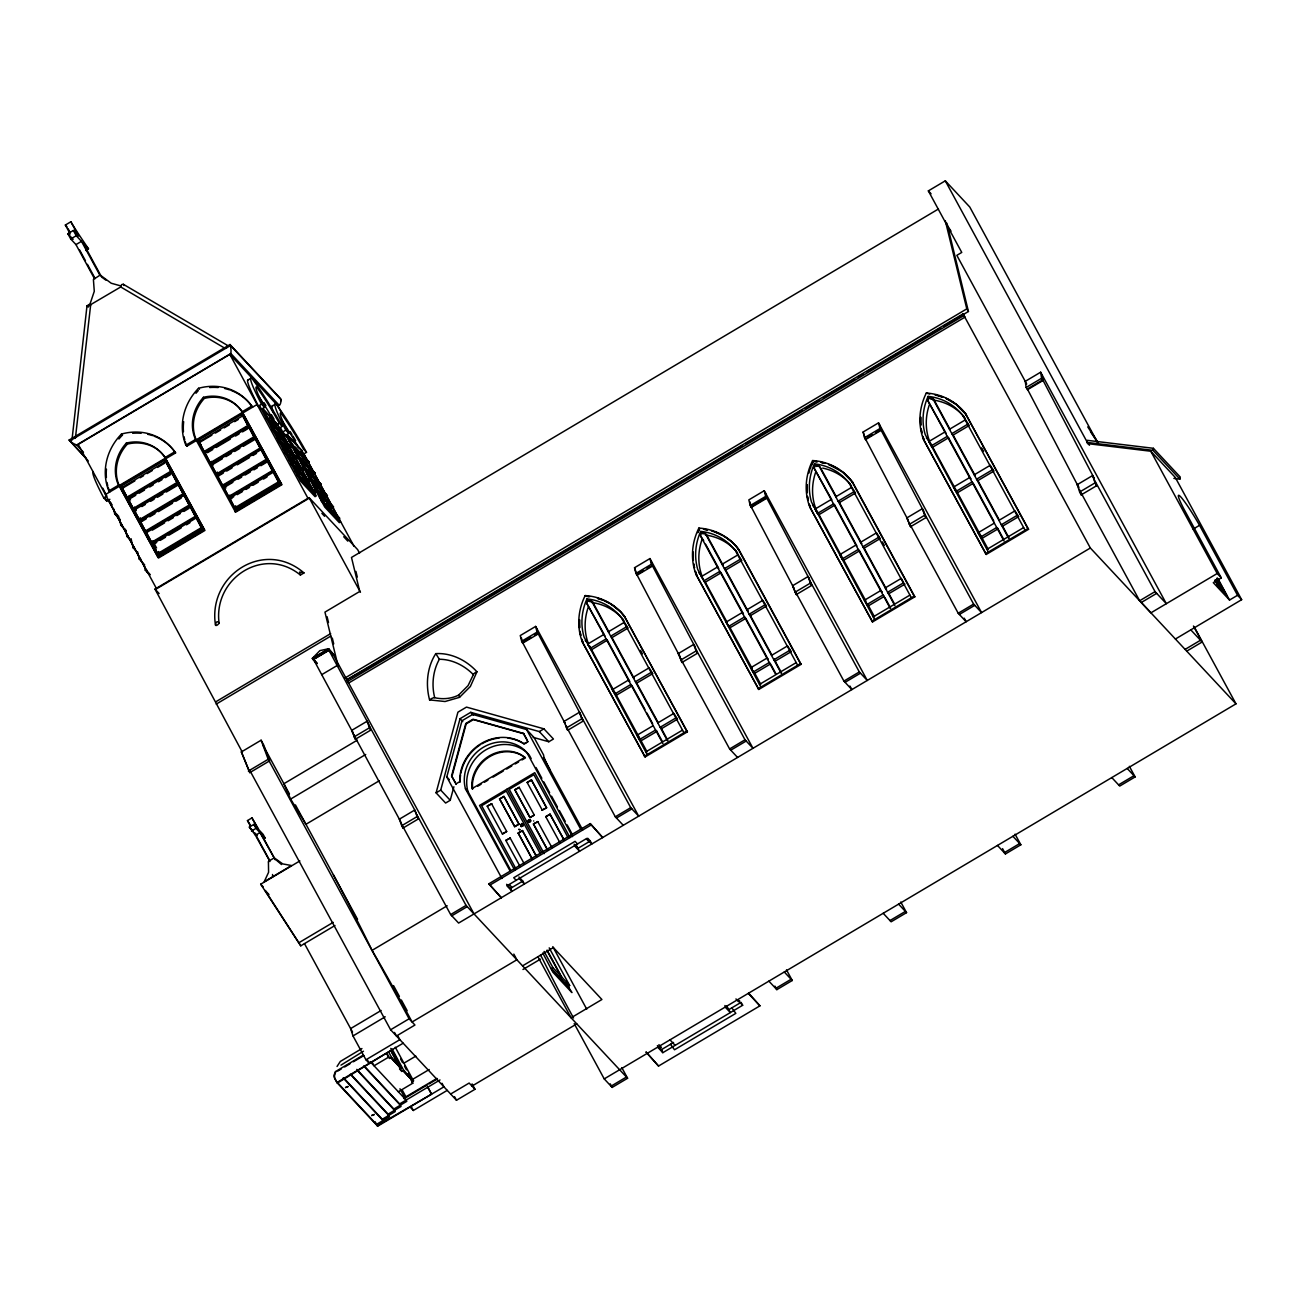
<?xml version="1.0" encoding="UTF-8"?>
<svg xmlns="http://www.w3.org/2000/svg" width="1307" height="1307" viewBox="0 0 1307 1307"><rect width="100%" height="100%" fill="white"/><g stroke="black" fill="none" stroke-linecap="round" stroke-linejoin="round"><path stroke-width="1.5" d="M215.541 625.432C207.29 575.39 263.981 538.402 303.992 572.923L300.414 575.047C263.883 545.182 212.894 578.38 219.119 623.308C213.025 630.366 216.08 617.427 219.119 623.308M579.524 620.057L579.589 627.883M693.233 552.551L693.298 560.376M806.958 485.028L807.023 492.853M920.667 417.521L920.732 425.347M71.983 439.92L86.997 305.822L89.284 304.384L90.624 305.266L75.414 438.057M71.722 439.266L73.061 437.878L75.153 438.4M1089.499 445.262L1086.803 442.387L1087.228 440.328L1153.395 448.301L1180.286 477.071L1179.878 479.13L1173.849 478.395M1179.878 479.13L1152.986 450.343L1153.395 448.301M476.957 671.782A8.446 2.957 -13.1 0 0 474.735 672.991L473.673 673.971A6.715 2.336 -13.1 0 0 473.363 674.641L468.069 685.62L458.675 695.046L459.509 697.35L445.05 701.516L429.578 699.915C425.51 684.509 427.046 667.207 435.786 653.631C451.421 652.699 466.583 660.394 476.957 671.782L470.357 686.502L459.509 697.35M453.888 786.765L450.229 800.292L445.605 803.037L436.097 792.843L457.924 712.168L466.485 707.103L543.908 728.832L553.433 739.01L548.809 741.755L533.142 737.36M436.097 792.843L440.72 790.098L460.048 718.687L470.732 712.331L539.285 731.577L548.809 741.755M501.937 878.516L446.782 776.93L461.992 720.761L472.677 714.406L526.59 729.551L534.171 737.654L543.663 755.119A26.026 2.385 59.3 0 0 550.051 769.807M456.241 784.38L451.552 776.048L465.782 723.49L472.971 719.226L523.421 733.374L527.244 740.138M455.391 782.795L451.944 776.456L466.174 723.898L473.363 719.634L523.813 733.799M521.215 824.243L521.052 825.321L522.13 824.292M529.988 819.848L528.24 820.878M530.724 821.188L530.185 819.816M280.858 400.873L280.662 398.766L229.983 344.525L69.108 440.034L88.304 460.979M808.919 473.085L809.703 470.438M337.043 1066.463L340.31 1061.464L361.941 1048.541M810.111 469.115L811.075 466.485M662.894 743.536L586.729 603.262L588.052 600.076L592.643 601.923L609.029 632.114M775.639 674.249L700.454 535.756L701.761 532.57L706.352 534.416L722.755 564.591M890.328 608.507L814.163 468.249L815.47 465.047L820.077 466.909L836.464 497.085M1004.037 541L927.872 400.726L929.195 397.54L933.786 399.387L950.173 429.578M699.555 528.796L697.84 532.684A60.367 55.466 -43.1 0 1 699.555 528.796L698.869 528.077A60.367 55.466 -43.1 0 0 696.027 574.377L758.795 689.459L801.142 664.332L739.043 549.969C732.459 540.641 722.412 534.04 711.482 530.936M811.565 465.178L813.264 461.289L812.595 460.554A60.367 55.466 -43.1 0 0 809.736 506.871L872.504 621.952L914.851 596.809L852.768 482.463L842.411 471.86L828.948 464.638M624.109 620.907L619.812 615.907A57.1 52.46 -43.1 0 0 588.411 599.063L586.974 598.933L586.353 600.289A57.1 52.46 -43.1 0 0 584.098 637.113L647.21 754.58M737.818 553.4L733.537 548.401A57.1 52.46 -43.1 0 0 702.137 531.557L700.699 531.426L700.078 532.782A57.1 52.46 -43.1 0 0 697.807 569.607L760.919 687.074M851.527 485.894L847.246 480.894A57.1 52.46 -43.1 0 0 815.846 464.05L814.408 463.903L813.787 465.276A57.1 52.46 -43.1 0 0 811.516 502.1L874.628 619.567M965.252 418.387L960.955 413.371A57.1 52.46 -43.1 0 0 929.555 396.544L928.117 396.397L927.496 397.769A57.1 52.46 -43.1 0 0 925.242 434.577L988.353 552.06M335.295 1073.129L334.559 1075.514A6.927 6.355 -43.1 0 0 335.278 1079.141L337.402 1083.062L390.842 1050.518M90.085 303.796L94.284 291.314L93.401 279.453L100.198 275.058L111.226 283.243L120.391 285.792M521.068 826.498L523.11 825.55M523.045 825.959L523.11 824.652M528.306 820.093L528.24 821.76M530.626 821.09L529.564 822.054M473.363 674.641C464.491 665.557 452.222 659.283 439.364 659.267C432.878 670.769 431.457 685.146 434.725 697.709C442.73 699.555 451.421 698.788 458.773 695.014M363.362 1055.043L335.507 1071.577L334.069 1074.991A6.927 6.355 -43.1 0 0 334.788 1078.618L336.912 1082.539L377.69 1126.177L443.939 1086.836L442.011 1083.274M335.621 1072.59L335.507 1071.577M340.98 1065.14L363.477 1051.22M520.905 825.027L521.787 824.374M521.493 825.044C520.905 827.364 523.731 824.096 521.526 825.207M529.008 820.584L529.645 819.848M529.139 820.486L529.466 821.45L528.861 819.979M270.974 421.132L284.763 435.901L283.733 436.897L264.569 414.711M283.733 436.897L274.764 427.895L275.793 426.899L273.032 423.942M277.1 432.421L290.889 447.174L289.86 448.17L270.68 425.984M289.86 448.17L280.874 439.185L281.904 438.172L272.264 427.846M283.227 443.694L296.999 458.447L295.97 459.443L276.806 437.257M295.97 459.443L287.001 450.458L288.03 449.445L278.375 439.119M295.251 447.108L309.04 461.861L308.011 462.874L288.831 440.688M289.337 454.967L303.126 469.719L302.097 470.716L282.933 448.53M308.011 462.874L299.025 453.872L300.055 452.875L289.027 441.063M302.097 470.716L293.127 461.73L294.157 460.718L291.396 457.76M301.362 458.381L315.15 473.134L314.121 474.147L294.957 451.961M295.464 466.24L309.253 480.992L308.223 481.989L289.043 459.803M314.121 474.147L305.152 465.145L306.181 464.148L297.914 455.293M308.223 481.989L299.238 473.003L300.267 471.99L290.628 461.665M307.488 469.654L321.277 484.407L320.248 485.42L301.084 463.233M301.59 477.512L315.363 492.265L314.35 493.278L295.17 471.092M320.248 485.42L311.278 476.418L312.308 475.421L302.652 465.096M313.615 480.927L327.404 495.696L326.374 496.693L307.194 474.506M326.374 496.693L317.389 487.691L318.418 486.694L308.762 476.369M319.725 492.216L333.514 506.969L332.484 507.966L313.321 485.779M332.484 507.966L323.515 498.98L324.544 497.967L316.278 489.112M325.851 503.489L339.64 518.242L338.611 519.238L319.447 497.052M329.642 510.253L330.671 509.24L327.91 506.283M70.202 233.986L65.35 225.049L70.872 221.765C76.345 231.061 82.488 239.884 88.484 248.804L85.723 250.454M94.398 278.538L75.969 244.605L70.725 238.985L67.866 233.724L73.388 230.457L78.632 236.077L70.872 221.765M70.725 238.985L76.231 235.717L81.491 241.338L99.904 275.254M75.969 244.605L81.491 241.338M124.002 285.53L123.299 284.272L121.567 284.599L120.718 286.968L88.843 305.724L90.624 305.266M71.003 441.848A12.482 8.92 36.3 0 0 76.737 444.952L230.833 353.527A12.482 7.303 79 0 0 230.636 347.09L229.983 344.525M248.51 379.7L251.581 377.87M108.171 487.299A53.505 49.16 -43.1 0 0 109.788 491.938L108.906 490.86L118.545 485.142L119.525 486.188L158.506 557.991L204.921 530.446L164.96 457.597A39.308 36.106 -43.1 0 0 126.371 443.073A39.308 36.106 -43.1 0 0 118.496 485.175M164.96 457.597L174.599 451.863L175.579 452.908L153.899 465.766M195.527 439.43A39.308 36.106 -43.1 0 1 203.451 397.312A39.308 36.106 -43.1 0 1 242.056 411.819L251.647 406.134L252.61 407.163A53.505 49.16 -43.1 0 0 231.143 390.434M105.426 494.552L143.59 471.892M147.021 469.85L150.452 467.808M196.556 440.443L195.593 439.397L185.953 445.132L186.917 446.161L227.5 422.079M230.931 420.037L236.093 416.966M239.524 414.94L257.054 404.533M121.045 486.139L164.796 460.146L202.438 529.466L158.67 555.442L121.045 486.139L123.364 488.622M198.076 440.394L241.844 414.417L279.469 483.721L235.717 509.697L198.076 440.394L200.412 442.893M93.238 471.566A53.505 4.901 59.3 0 0 103.71 497.836L106.831 496.039A53.505 4.901 59.3 0 1 102.812 488.214M259.897 406.232A39.308 3.611 59.3 0 0 261.482 409.254L264.586 407.441L261.547 404.19L258.459 406.02L261.498 409.271L300.496 481.09L315.101 496.725L311.311 489.717M122.057 487.478L165.826 461.502L171.266 471.99L127.498 497.967L122.057 487.478L122.597 488.181L134.85 480.894M199.089 441.733L242.857 415.757L248.297 426.245L204.546 452.222L199.089 441.733L201.278 445.703M140.094 477.79L143.59 475.699M147.103 473.624L152.347 470.504M157.608 467.4L164.6 463.233M199.628 442.436L211.881 435.166M215.394 433.091L220.638 429.97M224.134 427.895L229.395 424.775M234.639 421.655L238.152 419.58M103.743 497.869L106.782 501.12L109.87 499.29M272.771 405.676L275.859 403.847A53.505 4.901 59.3 0 1 306.524 452.336L303.436 454.15L301.394 451.977M126.959 497.264L170.727 471.288M204.006 451.536L247.775 425.543M128.168 498.751L171.936 472.775L177.376 483.263L133.624 509.24L128.168 498.751L128.707 499.454L135.716 495.288M139.212 493.213L144.473 490.092M149.717 486.988L153.213 484.897M158.474 481.777L161.97 479.702M165.483 477.627L170.727 474.506M207.503 452.679L212.763 449.559M216.259 447.484L230.261 439.168M235.521 436.048L239.018 433.973M242.514 431.882L247.775 428.778M133.085 508.537L176.853 482.561M210.133 462.809L253.885 436.816L254.424 437.518L210.656 463.511L210.133 462.809L205.215 453.006L248.984 427.03L253.885 436.816M272.215 427.242L279.208 423.092L282.247 426.343L279.159 428.173M178.062 484.047L183.503 494.536L139.735 520.513L134.294 510.024L178.062 484.047L178.602 484.75L166.348 492.02M255.11 438.302L260.55 448.791L216.782 474.784L211.342 464.279L255.11 438.302L255.633 439.005L243.38 446.275M272.673 427.928L277.607 425.004L315.232 494.307L301.46 479.555M141.842 506.561L145.338 504.486M150.583 501.365L154.095 499.29M157.592 497.215L162.836 494.095M222.386 458.757L211.881 464.982L211.342 464.279M225.882 456.666L231.127 453.562M234.639 451.47L239.884 448.366M280.613 427.944A53.505 4.901 59.3 0 0 282.704 431.963L285.808 430.166L288.847 433.418L285.776 435.247L324.757 507.067L339.379 522.702M139.212 519.81L182.964 493.834M216.243 474.082L260.011 448.089M140.421 521.297L184.189 495.32L189.629 505.809L145.861 531.786L140.421 521.297L140.96 521.999M217.468 475.568L261.22 449.575L266.677 460.064L222.909 486.057L217.468 475.568L217.991 476.254L223.252 473.15M142.708 520.954L146.204 518.879M149.701 516.804L154.961 513.684M158.457 511.609L172.459 503.293M175.971 501.218L181.216 498.098M226.748 471.059L232.009 467.955M237.253 464.835L249.506 457.548M253.003 455.473L256.515 453.398M145.322 531.083L189.09 505.106M222.37 485.354L266.138 459.378M146.547 532.57L190.299 506.593L195.756 517.082L151.988 543.058L146.547 532.57L147.07 533.272M223.579 486.841L267.347 460.848L272.787 471.337L229.019 497.33L223.579 486.841L224.118 487.527L232.875 482.332M152.331 530.152L164.584 522.882M168.08 520.807L173.341 517.686M176.837 515.612L180.333 513.52M183.846 511.445L189.09 508.325M238.119 479.228L241.632 477.137M245.128 475.062L250.372 471.941M253.885 469.867L257.381 467.792M260.877 465.717L266.138 462.596M296.95 453.905L301.884 450.964L288.095 436.211M151.449 542.356L195.217 516.379M228.496 496.627L272.248 470.651M200.232 525.087L201.866 528.355L158.098 554.331L157.575 553.645L152.658 543.843L196.426 517.866L196.965 518.569M273.473 472.121L278.914 482.626L235.146 508.603L229.705 498.114L273.473 472.121L274.013 472.824M152.658 543.843L153.197 544.545L156.693 542.47M160.206 540.395L165.45 537.275M168.946 535.2L181.199 527.914M186.46 524.81L189.956 522.718M233.741 496.725L230.244 498.817L229.705 498.114M237.237 494.65L242.498 491.53M245.994 489.455L249.49 487.38M253.003 485.305L258.247 482.185M263.508 479.065L267.004 476.99M157.575 553.645L201.327 527.652L201.866 528.355M234.606 507.9L278.375 481.924M235.064 511.74L281.479 484.194L242.481 412.375L196.083 439.92L235.554 512.246L281.953 484.701L241.991 411.852M242.416 752.326L154.994 589.098L309.073 497.624L357.612 549.577L359.556 553.139M1026.714 384.046L956.838 255.355L961.756 252.431L928.346 190.887L945.304 180.823L969.761 207.012L1097.913 443.04M938.442 209.006L351.485 557.452L359.768 591.434L324.953 612.117L338.203 666.488M216.08 701.63L330.671 633.601M216.227 704.097L330.818 636.068M328.335 649.154L312.928 658.303L352.972 732.721L355.357 739.256L370.763 730.107L368.378 723.572L328.335 649.154L332.909 654.039L474.016 913.92M312.945 659.594L329.299 649.873L334.151 655.085L328.661 648.713L319.905 650.625L312.308 658.418L316.588 663.482M321.8 674.624L337.206 665.475M345.015 677.99L966.788 308.86L945.288 220.638M963.03 313.892L964.991 317.127L348.659 683.038L348.038 682.172L346.698 679.803L963.03 313.892L1090.348 548.009L1235.981 703.852L604.226 1078.896L574.198 1023.593M368.247 667.812L346.698 679.803M369.44 667.093L570.865 547.519M571.943 546.881L647.929 501.774M649.203 501.006L682.957 480.976M684.313 480.159L742.507 445.622M745.774 443.677L802.057 410.267M805.471 408.241L819.571 399.86M823.034 397.802L854.647 379.046M858.095 376.988L863.421 373.835M866.868 371.792L898.546 352.988M900.131 352.04L940.681 327.959M943.932 326.047L968.438 311.491L946.938 223.268M347.629 681.421L963.962 315.51M241.387 751.933L261.106 740.219L263.802 745.186L269.52 760.919L249.8 772.633L241.387 751.933L249.8 772.633M248.346 771.065L268.066 759.367L269.52 760.919M355.357 739.256L351.697 730.384L367.104 721.235L368.378 723.572M581.68 717.331L630.726 807.661L638.682 816.156L535.658 626.412L520.251 635.561L521.656 641.263L522.718 643.126L538.125 633.977L536.736 628.422M651.033 560.556L652.422 566.111L637.015 575.26L635.954 573.414L634.548 567.712L649.955 558.563L752.979 748.307L745.023 739.795L695.977 649.481M810.275 581.615L859.32 671.945L867.276 680.457L764.252 490.713L748.846 499.862L750.251 505.548L751.296 507.41L766.719 498.261L765.33 492.706M879.627 424.857L881.016 430.411L865.593 439.56L864.548 437.698L863.143 431.996L878.549 422.847L981.573 612.591L973.617 604.095L924.572 513.765M354.083 736.919L369.489 727.77L367.104 721.235M521.656 641.263L537.063 632.114L535.658 626.412M635.954 573.414L651.36 564.265L649.955 558.563M750.251 505.548L765.657 496.399L764.252 490.713M864.548 437.698L879.954 428.549L878.549 422.847M357.252 740.17L283.913 783.71L290.628 799.067L305.952 824.292L379.291 780.753M531.099 637.342L522.539 642.423L565.294 723.768L564.02 721.431L579.426 712.282L583.085 721.137L567.679 730.286L564.02 721.431M534.53 635.316L537.945 633.274L580.7 714.619M643.681 570.505L636.836 574.574L679.575 655.902L681.976 662.437L697.383 653.288L694.997 646.753L652.242 565.425M647.112 568.463L650.527 566.437M752.848 505.695L766.539 497.575L809.294 578.903L811.68 585.438L796.257 594.587L792.614 585.716L808.02 576.567L809.294 578.903M867.145 437.845L872.275 434.79M875.706 432.764L879.121 430.722M250.372 825.959L247.464 820.584L251.973 817.904L259.129 830.076L263.099 834.323L265.256 838.277L261.269 834.029L275.124 859.549A2.99 2.206 34.6 0 1 275.728 859.581L281.528 864.548M290.628 799.067L365.715 754.482M269.961 861.525L255.453 835.304L249.327 827.086L253.836 824.407L257.806 828.671L251.973 817.904M251.467 831.04L255.976 828.36L259.962 832.624L275.124 859.549M255.453 835.304L259.962 832.624M1095.217 481.417L1155.045 591.614L1166.334 603.687L1040.65 372.201L1025.243 381.35L1026.158 387.444L1027.465 389.731L1042.872 380.582L1041.973 374.652M629.5 681.012L607.314 640.169L591.336 649.84L587.66 644.09L603.72 634.548L605.027 635.937M608.327 631.82L624.403 622.279L628.063 628.03L612.003 637.571L610.696 636.182L626.772 626.641M703.738 580.945L719.814 571.404L721.105 572.793L705.045 582.334L701.369 576.583L717.445 567.042L718.736 568.431M856.918 545.983L834.748 505.156L818.754 514.827L817.447 513.439L815.078 509.06L831.154 499.535M835.761 496.791L851.821 487.25L855.497 493.017L839.437 502.558L838.13 501.153L854.19 491.628M931.172 445.916L947.232 436.391L948.539 437.78L932.479 447.321L928.803 441.554L944.863 432.013L946.17 433.418M949.47 429.284L965.546 419.743L969.206 425.51L953.146 435.051L951.839 433.646L967.915 424.105M1026.158 387.444L1041.581 378.295L1040.65 372.201M590.029 648.452L606.089 638.911L607.396 640.316M740.481 559.135L724.421 568.676L725.712 570.064L741.788 560.523L738.112 554.772L722.036 564.297L723.343 565.702M817.447 513.439L833.523 503.898L834.83 505.286M334.984 925.519L300.773 945.827L260.697 884.202L299.858 860.937M539.285 731.577L543.908 728.832M614.764 694.001L630.824 684.46L632.131 685.865L616.054 695.406L612.395 689.639L628.455 680.097L629.762 681.502M633.062 677.369L649.122 667.828L652.797 673.595L636.738 683.12L635.431 681.731L651.49 672.19M728.473 626.494L744.533 616.953L745.84 618.358L729.78 627.883L726.104 622.132L742.164 612.591L743.471 613.98M842.182 558.988L858.258 549.446L859.565 550.835L843.489 560.376L842.182 558.988L839.813 554.625L855.889 545.084M955.907 491.481L971.967 481.94L973.274 483.329L957.198 492.87L953.538 487.103L969.598 477.578L970.905 478.966M974.205 474.833L990.265 465.292L993.941 471.059L977.881 480.6L976.574 479.195L992.65 469.67M455.865 783.955L459.786 781.619A41.334 37.985 -43.1 0 1 481.368 743.438A41.334 37.985 -43.1 0 1 523.78 743.634L528.11 741.722M507.949 738.096A41.334 37.985 -43.1 0 1 524.172 744.059L526.786 742.49M681.976 662.437L678.317 653.565L693.723 644.416L694.997 646.753M906.911 517.866L922.317 508.717L923.575 511.053L925.977 517.572L910.554 526.721L906.911 517.866L910.554 526.721M765.216 604.684L749.14 614.225L750.447 615.613L766.523 606.072L762.847 600.321L746.771 609.863L748.078 611.251M878.925 537.177L862.865 546.718L864.172 548.107L880.232 538.566L876.556 532.815L860.496 542.34L861.787 543.745M401.739 825.714L399.354 819.179L414.76 810.03L418.42 818.901L403.013 828.05L401.739 825.714L417.145 816.565L414.76 810.03L369.015 725.32M566.405 727.95L581.811 718.801L579.426 712.282M680.702 660.1L696.108 650.951L693.723 644.416M794.999 592.251L810.405 583.102L808.02 576.567M909.296 524.385L924.702 515.236L922.317 508.717M477.692 786.242L481.107 784.233M484.505 782.207L487.919 780.181M493.033 777.142L503.26 771.065M506.675 769.039L511.789 766M515.203 763.974L518.618 761.965M522.016 759.939L525.43 757.913L521.183 755.087A33.378 30.665 -43.1 0 0 472.431 784.02L472.579 789.281M487.217 806.141L491.677 803.838L487.217 806.141L502.427 834.013L506.691 831.481L491.481 803.625M499.552 798.838L503.996 796.518L519.01 824.162L514.762 826.694L499.552 798.838L514.762 826.694M514.827 789.771L519.271 787.451L514.827 789.771L530.038 817.627L534.285 815.094L519.075 787.239M542.356 810.307L527.146 782.452L531.41 779.92L546.62 807.775L542.16 810.095L546.62 807.775M499.748 799.034L503.996 796.518M531.59 780.132L527.146 782.452M653.19 725.646L637.113 735.188L639.499 739.55L640.789 740.955L656.866 731.414L655.559 730.025L639.499 739.55M657.797 722.918L673.857 713.377L677.532 719.144L661.473 728.685L660.166 727.28L676.225 717.739M753.208 672.043L769.268 662.502L770.575 663.907L754.515 673.448L753.208 672.043L750.839 667.681L766.899 658.14L768.206 659.545L746.101 618.832M771.506 655.411L787.582 645.87L791.258 651.638L775.182 661.162L773.875 659.774L789.951 650.232M866.917 604.537L882.993 594.995L884.284 596.4L868.224 605.925L864.548 600.174L880.624 590.633L881.915 592.022M980.642 537.03L996.702 527.489L998.009 528.878L981.933 538.419L980.642 537.03L978.257 532.668L994.333 523.127M998.94 520.382L1015 510.857L1018.676 516.608L1002.616 526.149L1001.309 524.76L1017.369 515.219M298.666 942.87L333.203 922.366M904.967 584.115L888.891 593.656L887.6 592.267L903.66 582.726L901.291 578.364L885.231 587.905L886.522 589.294L863.453 546.8M1077.278 484.652L1092.685 475.503L1096.589 485.73L1081.183 494.879L1079.647 492.02L1077.278 484.652L1078.83 487.495L1027.351 388.996L1042.757 379.847L1094.237 478.346M514.566 826.481L519.01 824.162M529.841 817.414L534.285 815.094M1079.647 492.02L1095.054 482.871L1092.685 475.503M645.756 751.933L682.499 730.123M759.481 684.427L796.224 662.616M873.19 616.904L909.933 595.093M986.899 549.397L1023.642 527.587M644.4 756.247L686.747 731.103L687.417 731.838L645.086 756.965L582.318 641.884A60.367 55.466 -43.1 0 1 585.16 595.584A60.367 55.466 -43.1 0 1 624.648 616.757L687.417 731.838M758.109 688.74L800.456 663.597L801.142 664.332M871.834 621.233L914.165 596.09L914.851 596.809M985.543 553.711L1027.89 528.583L1028.56 529.302L986.23 554.446L923.461 439.364A60.367 55.466 -43.1 0 1 926.304 393.048A60.367 55.466 -43.1 0 1 965.791 414.221L1028.56 529.302M505.809 840.385L510.269 838.065L505.809 840.385L520.088 866.525M532.21 858.993L518.144 833.065L522.392 830.549L536.671 856.673M533.419 823.998L537.863 821.678L533.419 823.998L547.486 849.926M560.017 842.819L545.738 816.679L550.002 814.163L564.265 840.287M518.144 833.065L522.588 830.746M550.182 814.359L545.738 816.679M513.831 954.094A231.633 21.239 59.3 0 1 516.869 959.779L412.097 1021.992A231.633 21.239 59.3 0 0 372.07 950.369L447.157 905.784M488.834 883.81L501.284 897.729L488.834 883.81L590.225 823.606L602.674 837.542L590.225 823.606M489.635 885.264L591.009 825.076M402.572 826.008L450.654 914.557L466.06 905.408L627.589 1078.259L612.166 1087.408L604.226 1078.896M566.274 726.48L615.319 816.81L630.726 807.661M680.571 658.63L729.616 748.944L745.023 739.795M795.832 592.545L843.914 681.094L859.32 671.945M909.166 522.914L958.211 613.244L973.617 604.095M451.814 915.799L467.22 906.65M616.479 818.035L631.885 808.886M730.776 750.185L746.183 741.036M845.057 682.319L860.48 673.17M959.354 614.47L974.777 605.321M506.626 884.284L510.482 888.401L522.784 881.098L524.368 884.022L519.222 878.516M510.482 888.401L512.066 891.325L506.92 885.819L586.729 838.441L591.875 843.946L590.29 841.022L577.988 848.325L574.132 844.208M1090.348 548.009L458.61 923.069L450.654 914.557M381.121 1010.491L350.619 1028.593L353.004 1035.928L365.96 1059.797L369.277 1063.326L367.332 1059.765M1193.144 529.123L1199.548 525.316L1237.549 595.289L1241.65 599.684L1175.401 639.025M353.004 1035.928L385.206 1016.797M249.67 770.182L390.613 1029.769L409.107 1018.79L414.94 1025.031L396.446 1036.01L394.502 1032.432M337.745 1071.07L341.225 1068.995M344.705 1066.937L349.933 1063.833M353.413 1061.758L363.852 1055.566M522.555 965.857L553.367 947.575L601.906 999.512L571.094 1017.81L537.961 956.806M365.96 1059.797L399.86 1039.669L398.014 1036.255M1155.045 591.614L1139.639 600.763L1080.775 492.347M522.98 969.5L540.445 959.142M1156.679 593.362L1141.272 602.511L1150.928 612.836L1217.193 573.512L1221.293 577.906L1213.288 582.661L1229.528 600.044L1237.549 595.289M336.912 1082.539L403.16 1043.198M398.341 1091.77L412.816 1083.16L411.672 1081.935L413.518 1080.84L403.683 1070.319L401.837 1071.413L399.534 1068.946L401.38 1067.852L391.545 1057.33L389.698 1058.425L388.555 1057.2L374.063 1065.793L372.119 1062.215M560.817 976.068L552.861 967.556L551.325 968.471L559.282 976.983L560.817 976.068L547.192 950.957M403.977 1063.146L415.838 1056.105M1214.906 580.635L1218.728 585.16L1215.298 580.341M569.656 985.527L561.7 977.015L560.164 977.93L568.12 986.442L569.656 985.527L549.201 947.853M1216.98 578.952L1221.996 589.686L1216.588 579.246M412.244 1079.582L429.202 1069.518M403.651 1098.158L436.93 1078.406M404.141 1098.681L425.543 1085.97M428.941 1083.96L437.404 1078.928M363.95 1065.728L399.632 1103.925L440.002 1079.958M356.795 1069.371L393.848 1109.039L406.787 1101.344L399.958 1088.747M351.011 1074.485L388.065 1114.152L401.02 1106.457L399.632 1103.925M343.855 1078.128L382.281 1119.266L395.237 1111.571L393.848 1109.039M377.2 1125.654L431.62 1094.155L427.748 1087.032M1185.09 649.399L1200.496 640.25M1186.723 651.147L1202.13 641.998L1193.454 626.004M410.039 1106.964L413.339 1110.493L447.239 1090.365M450.67 1094.024L469.148 1083.046L474.98 1089.286L456.486 1100.265L390.613 1029.769M471.99 1086.084L576.779 1023.887M659.888 1048.296L661.424 1047.381L658.908 1044.685M739.713 1000.917L738.471 1001.636L735.955 998.94M673.562 1042.447L661.244 1049.75L662.829 1052.674L742.654 1005.279L741.069 1002.371L728.751 1009.674L724.895 1005.54M611.023 1086.182L626.429 1077.033M775.688 988.419L791.094 979.27M889.985 920.553L905.392 911.42M1004.282 852.703L1019.689 843.554M1118.58 784.853L1133.986 775.705M768.892 981.149L776.848 989.644L792.254 980.495L786.487 969.876M900.768 902.026L906.552 912.645L891.129 921.794L883.189 913.283M997.486 845.433L1005.426 853.945L1020.849 844.796L1015.065 834.16M1129.362 766.31L1135.13 776.93L1119.723 786.079L1111.783 777.583M658.548 1066.038L646.115 1052.102L658.548 1066.038L759.939 1005.835L748.797 993.304M530.005 821.989L528.322 821.891M113.513 508.488L114.706 513.912L116.062 513.504L118.823 516.461M119.231 517.948L120.832 525.185L122.188 524.777M125.358 529.221L126.959 536.458L128.298 536.05M131.076 538.68L133.069 547.731L134.425 547.323M137.594 551.766L139.196 559.004L140.552 558.595M144.113 564.853L145.322 570.277L146.662 569.868M228.268 346.012L225.948 348.43M529.319 822.234L528.061 821.384M929.702 394.077L926.304 393.048M813.264 461.289L817.332 461.747A60.367 55.466 -43.1 0 0 813.264 461.289A60.367 55.466 -43.1 0 0 811.565 465.014M585.16 595.584L588.558 596.613M1086.803 442.387L1152.986 450.343M1241.65 599.684L1175.271 477.414L1150.797 451.242L1088.012 443.677L945.304 180.823M933.786 399.387L930.502 398.945L928.117 396.397M592.643 601.923L589.359 601.465L586.974 598.933M703.623 529.253L707.61 529.972M88.402 307.047L86.997 305.822M935.028 394.943L942.657 397.132M821.319 462.466L825.191 463.43M529.89 819.734L530.707 820.306M521.46 826.694L520.545 825.55M597.756 598.443L601.514 599.652M946.268 398.586L956.12 404.337L966.477 414.956A60.367 55.466 -43.1 0 0 945.86 398.357M605.125 601.106L608.572 602.805M71.035 441.815L69.647 440.998L230.506 345.489L281.185 399.73M123.299 284.272L228.66 346.094M224.069 347.76L120.718 286.968M303.992 572.923L299.548 572.074L300.414 575.047M611.872 604.733L620.596 611.79L625.334 617.476A60.367 55.466 -43.1 0 0 597.43 598.263M275.793 426.899L284.763 435.901M266.105 418.289L269.945 422.145M300.055 452.875L309.04 461.861M290.366 444.266L294.222 448.121M281.904 438.172L290.889 447.174M272.215 429.562L276.071 433.418M306.181 464.148L315.15 473.134M296.493 455.539L300.349 459.394M288.03 449.445L296.999 458.447M278.342 440.835L282.198 444.69M312.308 475.421L321.277 484.407M302.62 466.811L306.459 470.667M294.157 460.718L303.126 469.719M284.469 452.108L288.308 455.963M318.418 486.694L327.404 495.696M308.73 478.084L312.585 481.94M300.267 471.99L309.253 480.992M290.579 463.381L294.434 467.236M324.544 497.967L333.514 506.969M314.856 489.357L318.712 493.213M315.363 492.265L295.366 471.468M296.705 474.653L300.561 478.509M330.671 509.24L339.64 518.242M320.983 500.63L324.822 504.486M332.207 512.818L334.772 515.383M928.346 190.887L931.074 193.795M1222.617 589.31L1218.777 584.784M1216.784 584.098L1225.59 593.819M1190.84 629.925L1202.13 641.998M927.872 400.726L945.565 432.307M926.369 437.91L929.571 441.341L928.444 438.008A57.1 52.46 -43.1 0 1 929.342 404.794M928.803 441.554L932.479 447.321M923.461 439.364L986.23 554.446M953.538 487.103L957.198 492.87M978.257 532.668L981.933 538.419M1127.189 768.434L1135.13 776.93M812.595 460.554A60.367 55.466 -43.1 0 1 852.082 481.744L852.768 482.463A60.367 55.466 -43.1 0 0 842.067 471.68M958.211 613.244L966.151 621.74L964.223 618.162M814.408 463.903L816.777 466.452M814.163 468.249L831.856 499.829M812.66 505.417L815.862 508.848L814.735 505.515A57.1 52.46 -43.1 0 1 815.633 472.301M815.078 509.06L818.754 514.827M809.736 506.871L872.504 621.952M839.813 554.625L843.489 560.376M864.548 600.174L868.224 605.925M1012.892 836.284L1020.849 844.796M698.869 528.077A60.367 55.466 -43.1 0 1 738.373 549.25L739.043 549.969A60.367 55.466 -43.1 0 0 725.205 537.014M843.914 681.094L851.854 689.59L849.926 686.028M700.699 531.426L703.068 533.959M700.454 535.756L703.689 540.706M698.935 572.923L702.153 576.354L701.009 573.038A57.1 52.46 -43.1 0 1 701.908 539.807M701.369 576.583L702.676 577.972M696.027 574.377L758.795 689.459M726.104 622.132L727.411 623.521M750.839 667.681L752.146 669.07M898.595 904.134L906.552 912.645M729.616 748.944L737.573 757.456M586.729 603.262L604.422 634.843M585.226 640.446L588.428 643.861L587.3 640.544A57.1 52.46 -43.1 0 1 588.199 607.33M587.66 644.09L591.336 649.84M582.318 641.884L645.086 756.965M612.395 689.639L616.054 695.406M230.833 353.527L279.371 405.464A12.482 8.92 36.3 0 0 280.907 400.906M231.208 355.863L277.607 405.513L282.443 414.433M306.508 452.32L303.469 449.069A39.308 3.611 59.3 0 0 280.793 412.93A39.308 3.611 59.3 0 0 288.831 433.401M263.818 410.251L277.607 425.004M269.471 417.815L274.797 423.501M282.737 431.996L289.762 439.511M266.138 416.574L268.899 419.514M784.298 972L792.254 980.495M270.614 423.484L274.764 427.895M294.892 449.445L299.025 453.872M278.13 436.228L280.874 439.185M301.018 460.718L305.152 465.145M282.867 446.03L287.001 450.458M307.129 471.99L311.278 476.418M284.501 450.392L288.635 454.82M290.366 458.773L293.127 461.73M313.255 483.28L317.389 487.691M296.493 470.046L299.238 473.003M319.382 494.552L323.515 498.98M88.484 248.804L83.223 243.184L101.652 277.117L105.965 280.188M65.35 225.049L67.082 226.895M321.016 498.915L323.777 501.855M325.721 505.531L339.51 520.284M615.319 816.81L623.276 825.305M67.866 233.724L73.127 239.344M321.881 513.373L324.61 516.298M343.708 536.736L347.809 541.131M185.855 445.164A53.505 49.16 -43.1 0 1 198.55 388.293L199.465 389.274M203.402 397.279L204.366 398.325M748.29 993.369L759.939 1005.835M470.732 712.331L473.444 715.239M587.725 838.261L590.29 841.022M737.507 999.773L742.654 1005.279M586.533 839.045L589.065 841.757M577.498 843.93L575.064 841.332L513.733 877.732L516.167 880.33M460.048 718.687L462.76 721.595M574.427 845.743L579.573 851.249L576.077 844.828M725.189 1007.093L730.335 1012.598L726.855 1006.161M506.691 831.481L502.427 834.013M459.786 781.619L460.178 782.043A41.334 37.985 -43.1 0 1 460.587 774.904M572.499 836.611L526.77 752.391A36.661 33.688 -43.1 0 0 483.427 747.228A36.661 33.688 -43.1 0 0 465.455 788.791L467.873 791.389L510.694 870.25M333.546 655.199L328.972 650.314L313.566 659.463L316.997 663.123M446.782 776.93L449.314 779.642M108.824 490.909A53.505 49.16 -43.1 0 1 121.502 434.022L122.417 435.019M126.354 443.024L127.334 444.053M440.72 790.098L450.229 800.292M518.928 876.964L522.784 881.098M670.001 1039.849L675.147 1045.355M317.176 663.613L312.308 658.418L328.661 648.713L329.299 649.873M509.501 884.79L512.017 887.486M657.372 1045.6L662.42 1050.991M657.682 1047.168L662.829 1052.674M76.737 445.001L83.485 452.222M69.108 440.034L86.458 458.577M551.521 969.173L569.182 988.076L571.927 992.601L552.894 972.245L542.764 953.032M110.997 503.048L108.334 500.205L147.315 572.025L149.978 574.868M109.429 501.904L112.19 504.861M114.706 513.912L120.228 519.81M120.832 525.185L126.338 531.083M126.959 536.458L131.092 540.886M133.069 547.731L137.202 552.158M139.196 559.004L144.701 564.918M147.054 571.208L149.815 574.165M145.322 570.277L149.455 574.704M154.994 589.098L159.144 593.558M247.464 820.584L250.715 825.583M249.327 827.086L253.297 831.35M254.62 832.755L257.267 835.581M260.697 884.202L263.279 886.963M268.997 894.56L265.125 890.41L300.773 945.827M426.785 1085.235L431.13 1093.632M370.175 1061.643L406.101 1100.069M364.637 1067.002L400.318 1105.183M357.481 1070.645L394.534 1110.313M350.325 1074.289L388.767 1115.426M382.984 1120.54L343.169 1077.948L343.872 1079.206M336.7 1081.788L376.514 1124.379L389.453 1116.701L388.065 1114.152M439.364 659.267L435.786 653.631M1087.734 426.883L1097.815 442.142M1090.512 431.702L1097.243 441.88M947.64 226.029L951.006 231.127M966.788 308.86L968.438 311.491M1041.581 378.295L1042.872 380.582M879.954 428.549L881.016 430.411M765.657 496.399L766.719 498.261M651.36 564.265L652.422 566.111M537.063 632.114L538.125 633.977M1221.293 577.906L1183.309 507.933A30.78 2.826 59.3 0 1 1180.646 496.774A30.78 2.826 59.3 0 1 1199.548 525.316M1150.797 451.242L1217.193 573.512M1217.846 578.511L1229.528 600.044M1217.16 577.923L1226.685 595.453L1217.977 586.157L1214.922 580.145M1215.918 579.981L1218.728 585.16M1215.51 580.275L1217.389 583.723M1194.337 627.164L1235.981 703.852M1095.054 482.871L1096.589 485.73M965.791 414.221L1027.89 528.583M981.688 447.844L983.616 451.389M963.112 416.1L1025.08 530.234M953.064 434.904L975.251 475.748M978.142 481.074L999.349 520.137M1002.24 525.463L1008.988 537.896M932.479 397.998L1008.645 538.272M948.457 437.633L970.644 478.476M973.535 483.802L993.777 521.101M997.633 528.191L1003.417 538.843M930.535 443.106L988.19 549.283M924.702 515.236L925.977 517.572M863.143 431.996L865.593 439.56M852.082 481.744L914.165 596.09M882.388 541.899L884.316 545.444M849.403 483.606L911.371 597.756M838.391 500.646L861.525 543.255M888.531 592.97L894.315 603.622M818.77 465.504L894.936 605.778M859.81 551.309L881.996 592.153M884.888 597.479L890.671 608.131M1002.551 848.619L1005.426 853.945M816.826 510.612L865.822 600.877M867.75 604.406L874.481 616.806M810.405 583.102L811.68 585.438M792.614 585.716L796.257 594.587M738.373 549.25L800.456 663.597M735.678 551.113L797.662 665.263M724.682 568.153L747.816 610.761M749.744 614.306L771.914 655.15M773.842 658.712L781.553 672.909M705.061 533.011L781.21 673.285M705.617 544.251L718.147 567.336M721.039 572.662L743.209 613.506M771.163 664.985L775.982 673.873M705.028 581.664L727.133 622.377M729.045 625.906L752.113 668.383M754.025 671.929L760.756 684.313M728.195 624.975L729.78 627.883M752.93 670.524L754.515 673.448M696.108 650.951L697.383 653.288M634.548 567.712L637.015 575.26M678.317 653.565L679.575 655.902M624.648 616.757L686.747 731.103M640.544 650.38L642.472 653.908M621.969 618.636L683.937 732.77M611.921 637.44L634.107 678.268M636.035 681.829L658.205 722.657M661.097 727.983L667.844 740.415M591.336 600.534L667.501 740.808M632.392 686.338L644.923 709.423M646.851 712.968L652.634 723.621M656.49 730.727L662.273 741.379M774.92 986.115L776.848 989.644M589.392 645.642L647.047 751.819M638.42 736.593L640.789 740.955M581.811 718.801L583.085 721.137M731.822 1007.86L735.825 1013.366L674.51 1049.782L670.491 1044.26M543.402 757.652L582.677 829.896M526.59 729.551L580.782 829.357M523.421 733.374L527.718 741.298M531.148 758.566L529.204 754.989A36.661 33.688 -43.1 0 0 485.861 749.826A36.661 33.688 -43.1 0 0 467.873 791.389M536.017 767.536L541.85 778.286M543.794 781.864L549.626 792.614M551.587 796.208L557.419 806.958M559.363 810.536L565.196 821.286M567.14 824.88L572.009 833.833M569.983 837.558L534.759 772.682L479.555 805.455L514.795 870.331M567.842 837.199L533.909 774.708L509.256 789.346L544.153 853.618M531.41 779.92L546.424 807.579M550.002 814.163L564.069 840.091M537.667 821.482L551.946 847.606M515.007 789.967L530.038 817.627M533.599 824.211L547.682 850.138M507.165 789.069L541.441 852.197M540.232 853.585L506.299 791.094L481.662 805.733L515.595 868.224M503.799 796.306L518.814 823.965M522.392 830.549L536.474 856.477M518.34 833.278L532.406 859.205M303.747 453.643L354.066 546.326M510.073 837.869L524.336 863.992M297.032 463.446L300.839 470.455M621.805 1067.639L627.589 1078.259M309.073 497.624L360.454 592.283M552.796 946.644L586.745 1009.2M465.455 788.791L510.204 871.23M566.274 982.701L569.182 988.076M547.078 950.091L561.7 977.015M544.088 951.414L552.861 967.556M610.255 1083.862L612.166 1087.408M369.489 727.77L370.763 730.107M417.015 815.094L466.06 905.408M417.145 816.565L418.42 818.901M211.424 461.371L213.351 464.933M217.207 472.039L219.151 475.585M223.971 484.472L225.899 488.034M229.754 495.141L231.682 498.686M235.554 505.809L237.482 509.354M351.697 730.384L352.972 732.721M73.388 230.457L76.231 235.717M68.062 228.692L70.006 232.27M79.645 250.045L85.461 260.746M87.406 264.324L95.166 278.603M472.056 1083.911L474.98 1089.286M128.592 496.448L130.52 500.009M134.376 507.116L136.32 510.661M140.176 517.768L142.104 521.33M152.723 540.886L156.579 547.992M158.506 551.538L160.434 555.099M454.542 1096.687L456.486 1100.265M263.213 745.578L289.468 793.953M295.415 804.883L357.546 919.344M393.538 985.625L399.403 996.424M401.347 999.986L407.163 1010.719M409.107 1018.79L268.164 759.204L261.106 740.219M395.269 1047.217L413.518 1080.84M400.645 1059.078L402.589 1062.656M404.517 1066.234L406.461 1069.812M408.405 1073.39L410.349 1076.968M408.339 1073.619L410.267 1077.164M410.904 1079.631L412.816 1083.16M392.165 1049.08L403.683 1070.319M390.809 1048.377L401.38 1067.852M391.447 1051.498L397.279 1062.232M391.414 1051.776L397.197 1062.444M398.962 1066.104L401.837 1071.413M388.669 1052.021L391.545 1057.33M386.823 1053.115L389.698 1058.425M386.627 1053.654L388.555 1057.2M402.229 1090.038L405.938 1096.851M411.493 1107.078L413.339 1110.493M253.836 824.407L255.976 828.36M256.76 836.709L269.699 860.529M304.482 943.638L352.531 1032.105M382.281 1119.266L383.67 1121.814M375.076 1121.733L377.69 1126.177M353.609 734.469L400.612 821.515L403.013 828.05M880.836 429.709L923.575 511.053M865.43 438.858L908.169 520.202M751.133 506.708L793.872 588.052M196.426 517.866L201.327 527.652M153.197 544.545L155.647 549.446M565.882 725.401L567.679 730.286M922.889 436.554L924.131 440.083A60.367 55.466 -43.1 0 1 922.889 436.44M695.455 571.584L696.713 575.113A60.367 55.466 -43.1 0 1 695.471 571.453M1079.419 489.341L1081.183 494.879M749.924 501.855L751.296 507.41M521.33 637.571L522.718 643.126M355.912 571.404L357.285 577.073M327.077 616.675L328.498 622.508M332.288 638.028L333.71 643.861M921.174 429.17L921.892 432.911M807.465 496.676L808.183 500.418M693.756 564.199L694.474 567.941M580.03 631.706L580.749 635.447M272.526 874.497L272.706 876.687M821.074 462.319A60.367 55.466 -43.1 0 1 824.864 463.25M828.556 464.426A60.367 55.466 -43.1 0 1 838.914 469.507M808.2 500.189A60.367 55.466 -43.1 0 1 807.481 496.35M807.04 492.461A60.367 55.466 -43.1 0 1 806.991 484.554M822.707 468.102A57.1 52.46 -43.1 0 1 850.449 484.309M921.909 432.682A60.367 55.466 -43.1 0 1 921.206 428.843M920.765 424.955A60.367 55.466 -43.1 0 1 920.7 417.047M938.573 395.743A60.367 55.466 -43.1 0 1 942.282 396.92M932.757 399.975A57.1 52.46 -43.1 0 1 964.158 416.802M703.493 529.188A60.367 55.466 -43.1 0 1 707.348 529.841M714.847 531.949A60.367 55.466 -43.1 0 1 721.889 535.069M694.491 567.695A60.367 55.466 -43.1 0 1 693.772 563.872M693.331 559.968A60.367 55.466 -43.1 0 1 693.265 552.06M705.339 534.988A57.1 52.46 -43.1 0 1 736.74 551.832M585.846 596.302A60.367 55.466 -43.1 0 1 589.767 596.695M580.765 635.202A60.367 55.466 -43.1 0 1 580.063 631.379M579.622 627.474A60.367 55.466 -43.1 0 1 579.556 619.583M591.614 602.494A57.1 52.46 -43.1 0 1 623.014 619.338M460.897 773.123A41.334 37.985 -43.1 0 1 480.175 744.827M481.76 743.863A41.334 37.985 -43.1 0 1 499.029 738.047M573.528 1017.99A231.633 21.239 59.3 0 1 542.193 958.096A391.724 35.926 59.3 0 1 540.461 955.139M333.383 874.808A391.724 35.926 59.3 0 1 372.07 950.369M258.574 396.054A39.308 3.611 59.3 0 1 276.136 424.938M119.46 486.204A39.308 36.106 -43.1 0 1 127.367 444.102A39.308 36.106 -43.1 0 1 165.989 458.594M243.02 412.849A39.308 36.106 -43.1 0 0 204.382 398.374A39.308 36.106 -43.1 0 0 196.507 440.475M209.659 387.525A53.505 49.16 -43.1 0 1 218.155 387.542M224.788 388.555A53.505 49.16 -43.1 0 1 229.575 389.878M186.836 446.21A53.505 49.16 -43.1 0 1 185.218 441.57M184.777 439.969A53.505 49.16 -43.1 0 1 184.075 436.734M183.437 431.784A53.505 49.16 -43.1 0 1 183.666 421.687M195.968 393.276A53.505 49.16 -43.1 0 1 198.288 390.613M198.501 388.31A53.505 49.16 -43.1 0 1 251.712 406.069M106.766 501.104A39.308 3.611 59.3 0 1 105.181 498.081M154.095 436.179A53.505 49.16 -43.1 0 1 175.644 452.843M132.628 433.254A53.505 49.16 -43.1 0 1 141.123 433.27M147.74 434.283A53.505 49.16 -43.1 0 1 152.543 435.623M107.746 485.714A53.505 49.16 -43.1 0 1 107.027 482.479M106.39 477.529A53.505 49.16 -43.1 0 1 106.439 469.115M118.921 439.021A53.505 49.16 -43.1 0 1 122.482 435.068M121.469 434.055A53.505 49.16 -43.1 0 1 174.681 451.814M264.096 402.719A53.505 4.901 59.3 0 1 265.925 405.644M271.382 414.629A53.505 4.901 59.3 0 1 274.045 419.188M258.427 405.987A53.505 4.901 59.3 0 1 248.542 379.782M279.224 423.109A39.308 3.611 59.3 0 0 256.515 386.97A39.308 3.611 59.3 0 0 264.553 407.425M261.514 404.157A53.505 4.901 59.3 0 1 251.63 377.952A53.505 4.901 59.3 0 1 282.263 426.36M282.851 422.03A39.308 3.611 59.3 0 1 298.584 447.631M290.187 431.604A53.505 4.901 59.3 0 1 292.016 434.577M292.931 436.081A53.505 4.901 59.3 0 1 295.643 440.606M273.277 412.064A53.505 4.901 59.3 0 1 272.82 405.758M285.792 430.134A53.505 4.901 59.3 0 1 275.908 403.928M429.578 699.915A8.446 3.333 -44.2 0 1 431.947 698.395L433.597 697.758A6.715 2.647 -44.2 0 1 434.561 697.66M268.425 861.819L268.589 872.275L264.194 881.784L291.543 865.544L282.704 863.894L274.307 857.882A2.99 1.83 80.3 0 0 273.817 858.144L269.307 860.807A2.99 2.206 34.6 0 0 268.85 861.084L268.425 861.819M527.456 820.535L527.456 820.535M533.664 821.025L533.681 820.894M345.554 1087.522L348.103 1086.493L345.554 1087.522M371.711 1115.508L374.276 1114.495L371.711 1115.508M518.797 829.406L519.876 829.7L518.797 829.406M521.575 823.573L522.653 823.884L521.624 823.557M229.836 354.393L78.208 444.413L156.595 588.787L308.223 498.768L229.836 354.393M165.45 458.12L119.035 485.665L158.033 557.468L204.431 529.923L165.45 458.12M524.842 757.292L471.99 788.66L471.843 783.399A33.378 30.665 -43.1 0 1 520.611 754.449L524.842 757.292M391.496 1058.294L400.203 1067.607L391.496 1058.294M403.602 1071.25L412.293 1080.562L403.602 1071.25M277.345 424.187L262.723 408.552L301.721 480.355L316.327 496.007L277.345 424.187M301.623 450.163L287.001 434.528L325.982 506.332L340.604 521.967L301.623 450.163M810.422 507.606L809.164 504.061A60.367 55.466 -43.1 0 0 810.422 507.606M582.987 642.619L581.746 639.09A60.367 55.466 -43.1 0 0 582.987 642.619"/></g></svg>
